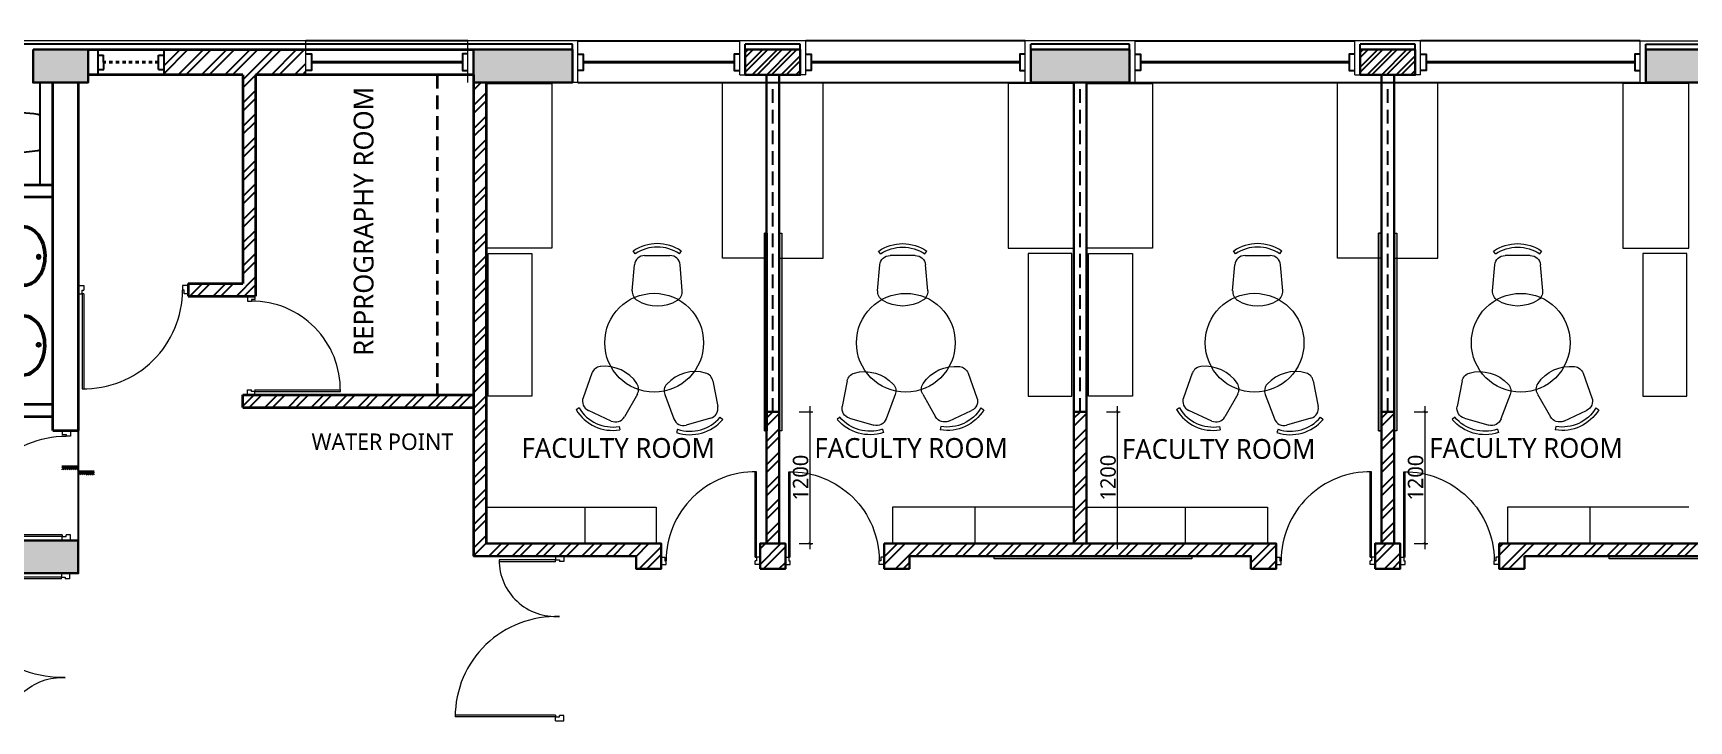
# Model space of a CAD drawing. Header units: millimetres. Extents: x 897770 to 1185420, y -692043 to -233237.
# Drawn here: x 906883 to 921961, y -508995 to -502731 of the extents above; entities that cross this region are included whole.
import ezdxf

# ---------------------------------------------------------------- set-up
doc = ezdxf.new("R2010")
doc.units = ezdxf.units.MM
doc.header["$MEASUREMENT"] = 0
doc.header["$PDMODE"] = 67
doc.linetypes.add('Dash', pattern=[6, 3, -3])
doc.linetypes.add('HIDDEN', pattern=[0.375, 0.25, -0.125])
doc.layers.get('Defpoints').update_dxf_attribs({"color": 6})
for name, color, linetype in [('A-Anno Tags', 6, 'Continuous'), ('A-Sanitory', 8, 'Continuous'), ('A-Wall Patt', 8, 'Continuous'), ('A-Window', 4, 'Continuous'), ('S-Conc Patt', 9, 'Continuous')]:
    doc.layers.add(name, color=color, linetype=linetype)
for name, color, linetype, lineweight in [('A-Detail Lines', 8, 'Continuous', 25), ('A-Door', 4, 'Continuous', 9), ('A-Wall Sec', 1, 'Continuous', 30), ('A-WIN', 5, 'Continuous', 25), ('Dim', 254, 'Continuous', 13), ('DW Tags', 7, 'Continuous', 13), ('ele l', 6, 'Continuous', 15), ('frntr', 32, 'Continuous', 13), ('I-Furniture', 34, 'Continuous', 13), ('S-Concrete', 40, 'Continuous', 30), ('ST CLADDING PLAN', 6, 'Continuous', 9), ('text', 7, 'Continuous', 5)]:
    doc.layers.add(name, color=color, linetype=linetype, lineweight=lineweight)
doc.styles.get("Standard").update_dxf_attribs({"font": 'trebuc.ttf'})
doc.dimstyles.new('IIITD_WD_M @ 50', dxfattribs={"dimscale": 50, "dimtxt": 2, "dimasz": 0.5, "dimexe": 0.5, "dimexo": 0.25, "dimgap": 0.3, "dimtad": 1, "dimdec": 0, "dimrnd": 1, "dimzin": 0, "dimdsep": 46, "dimtxsty": 'Standard', "dimblk": 'ARCHTICK', "dimcen": 0.2, "dimdle": 1, "dimclrd": 8, "dimclre": 9, "dimadec": 0, "dimazin": 0, "dimtfac": 1, "dimtdec": 0, "dimtofl": 0, "dimtmove": 0, "dimatfit": 0, "dimfxl": 1, "dimtolj": 1, "dimtzin": 0, "dimlwd": -1, "dimlwe": -1, "dimarcsym": 0})

# ---------------------------------------------------------------- blocks, each defined once
blk = doc.blocks.new('ERGEWGRWR')
at = {"layer": 'A-Wall Patt'}
h = blk.add_hatch(dxfattribs=at)
h.set_pattern_fill('ANSI32', color=256, scale=250, style=0)
h.set_pattern_definition([(45, (5600, 500), (-66.291261, 66.291261), []), (45, (5644.19, 500), (-66.291261, 66.291261), [])])
h.paths.add_polyline_path([(918968, -353681), (918968, -353911), (919468, -353911), (919468, -353681)])
at = {"layer": 'A-Detail Lines'}
for p, q in [((919468, -353631, 0), (918968, -353631, 0)), ((918968, -353681, 0), (918968, -353631, 0)), ((919468, -353681, 0), (919468, -353631, 0))]:
    blk.add_line(p, q, dxfattribs=at)
at = {"layer": 'A-Wall Sec', "elevation": 0}
blk.add_lwpolyline([(918968, -353911), (918968, -353681), (919468, -353681), (919468, -353911)], close=True, dxfattribs=at)
blk.add_lwpolyline([(918968, -353911), (918968, -353681), (919468, -353681), (919468, -353911)], close=True, dxfattribs=at)
at = {"layer": 'A-WIN', "color": 2, "lineweight": 40}
blk.add_line((921468, -353796), (919568, -353796, 0), dxfattribs=at)
at = {"layer": 'A-WIN', "color": 2, "lineweight": 40, "elevation": 0}
blk.add_lwpolyline([(916968, -353796), (918868, -353796)], dxfattribs=at)
blk.add_lwpolyline([(916968, -353796), (918868, -353796)], dxfattribs=at)
at = {"layer": 'A-Window'}
for p, q in [((921518, -353601, 0), (919518, -353601, 0)), ((916918, -353981, 0), (921518, -353981))]:
    blk.add_line(p, q, dxfattribs=at)
at = {"layer": 'A-Window', "elevation": 0}
for points in [[(916918, -353601), (918918, -353601)], [(916918, -353721), (916968, -353721), (916968, -353871), (916918, -353871)], [(918918, -353721), (918868, -353721), (918868, -353871), (918918, -353871)], [(919518, -353721), (919568, -353721), (919568, -353871), (919518, -353871)], [(921518, -353721), (921468, -353721), (921468, -353871), (921518, -353871)]]:
    blk.add_lwpolyline(points, dxfattribs=at)
at = {"layer": 'ST CLADDING PLAN'}
for p, q in [((916918, -353981), (916918, -353601)), ((918918, -353911, 0), (918918, -353601, 0)), ((919518, -353601, 0), (918918, -353601, 0)), ((919518, -353911, 0), (919518, -353601, 0)), ((921518, -353981, 0), (921518, -353601, 0)), ((916918, -353981, 0), (916868, -353981)), ((918918, -353911, 0), (918968, -353911, 0)), ((919518, -353911, 0), (919468, -353911, 0)), ((921518, -353981), (921568, -353981))]:
    blk.add_line(p, q, dxfattribs=at)
blk = doc.blocks.new('ERGWERGWRWRG')
at = {"layer": 'A-Wall Patt'}
h = blk.add_hatch(dxfattribs=at)
h.set_pattern_fill('ANSI32', color=256, scale=250, style=0)
h.set_pattern_definition([(45, (2e-08, 500), (-66.291261, 66.291261), []), (45, (44.19, 500), (-66.291261, 66.291261), [])])
h.paths.add_polyline_path([(913368, -353681), (913368, -353911), (913868, -353911), (913868, -353681)])
at = {"layer": 'A-Detail Lines'}
for p, q in [((913868, -353631, 0), (913368, -353631, 0)), ((913368, -353681, 0), (913368, -353631, 0)), ((913868, -353681, 0), (913868, -353631, 0))]:
    blk.add_line(p, q, dxfattribs=at)
at = {"layer": 'A-Wall Sec', "elevation": 0}
blk.add_lwpolyline([(913368, -353911), (913368, -353681), (913868, -353681), (913868, -353911)], close=True, dxfattribs=at)
blk.add_lwpolyline([(913368, -353911), (913368, -353681), (913868, -353681), (913868, -353911)], close=True, dxfattribs=at)
at = {"layer": 'A-WIN', "color": 2, "lineweight": 40}
blk.add_line((915868, -353796), (913968, -353796, 0), dxfattribs=at)
at = {"layer": 'A-WIN', "color": 2, "lineweight": 40, "elevation": 0}
blk.add_lwpolyline([(911893, -353796), (913268, -353796)], dxfattribs=at)
blk.add_lwpolyline([(911893, -353796), (913268, -353796)], dxfattribs=at)
at = {"layer": 'A-Window'}
for p, q in [((915918, -353601, 0), (913918, -353601, 0)), ((911843, -353981, 0), (915918, -353981))]:
    blk.add_line(p, q, dxfattribs=at)
at = {"layer": 'A-Window', "elevation": 0}
for points in [[(911843, -353601), (913318, -353601)], [(911843, -353721), (911893, -353721), (911893, -353871), (911843, -353871)], [(913318, -353721), (913268, -353721), (913268, -353871), (913318, -353871)], [(913918, -353721), (913968, -353721), (913968, -353871), (913918, -353871)], [(915918, -353721), (915868, -353721), (915868, -353871), (915918, -353871)]]:
    blk.add_lwpolyline(points, dxfattribs=at)
at = {"layer": 'ST CLADDING PLAN'}
for p, q in [((911843, -353981), (911843, -353601)), ((913318, -353911, 0), (913318, -353601, 0)), ((913918, -353601, 0), (913318, -353601, 0)), ((913918, -353911, 0), (913918, -353601, 0)), ((915918, -353981, 0), (915918, -353601, 0)), ((911843, -353981, 0), (911793, -353981)), ((913318, -353911, 0), (913368, -353911, 0)), ((913918, -353911, 0), (913868, -353911, 0)), ((915918, -353981), (915968, -353981))]:
    blk.add_line(p, q, dxfattribs=at)
blk = doc.blocks.new('block lft')
at = {"layer": 'S-Conc Patt'}
for points in [[(805830, -274226), (805830, -274526), (806330, -274526), (806330, -274226)], [(810740, -274526), (810740, -274226), (809840, -274226), (809840, -274526)], [(815815, -274526), (815815, -274226), (814915, -274226), (814915, -274526)], [(821415, -274526), (821415, -274226), (820515, -274226), (820515, -274526)], [(805340, -278696), (805340, -278996), (806240, -278996), (806240, -278696)]]:
    blk.add_hatch(color=256, dxfattribs=at).paths.add_polyline_path(points)
at = {"layer": 'S-Concrete', "elevation": 0}
for points in [[(805830, -274226), (805830, -274526), (806330, -274526), (806330, -274226)], [(805340, -278696), (805340, -278996), (806240, -278996), (806240, -278696)]]:
    blk.add_lwpolyline(points, close=True, dxfattribs=at)
at = {"layer": 'S-Concrete'}
for points in [[(809840, -274226), (809840, -274526), (810740, -274526), (810740, -274226)], [(814915, -274226), (814915, -274526), (815815, -274526), (815815, -274226)], [(820515, -274226), (820515, -274526), (821415, -274526), (821415, -274226)]]:
    blk.add_lwpolyline(points, close=True, dxfattribs=at)
blk = doc.blocks.new('t4ww4tw3')
at = {"color": 6}
blk.add_blockref('block lft', (-48947, -228655), dxfattribs=at)
blk = doc.blocks.new('ABL_Door_S - 1000 x 2100-11-3 Second Floor Lvl')
at = {"layer": 'A-Door'}
blk.add_arc((-450, -2.5), 900, 269.04503, 0, dxfattribs=at)
at = {"layer": 'ele l'}
for p, q in [((-500, 37.5), (-450, 37.5)), ((-500, -37.5), (-500, 37.5)), ((-450, 37.5), (-450, -2.5)), ((450, 37.5), (450, -2.5)), ((500, 37.5), (450, 37.5)), ((500, -37.5), (500, 37.5)), ((-500, -37.5), (-465, -37.5)), ((-465, -2.5), (-450, -2.5)), ((-465, -37.5), (-465, -2.5)), ((-465, -37.5), (-465, -902.4)), ((-450, -37.5), (-465, -37.5)), ((-450, -37.5), (-450, -902.5)), ((465, -2.5), (450, -2.5)), ((465, -37.5), (465, -2.5)), ((500, -37.5), (465, -37.5))]:
    blk.add_line(p, q, dxfattribs=at)
blk = doc.blocks.new('ERGTERGER')
at = {"layer": 'A-Window'}
for p, q in [((958058, -359462, 0), (958117, -359240, 0)), ((958104, -359288, 0), (958152, -359301, 0)), ((958119, -359427, 0), (958152, -359301, 0)), ((958070, -359414, 0), (958119, -359427, 0)), ((958602, -359556, 0), (958635, -359430, 0)), ((958635, -359430, 0), (958684, -359443, 0)), ((958637, -359617, 0), (958697, -359395, 0)), ((958602, -359556, 0), (958650, -359569, 0))]:
    blk.add_line(p, q, dxfattribs=at)
at = {"layer": 'A-Window', "color": 2, "linetype": 'Dash', "lineweight": 40, "ltscale": 10}
blk.add_line((958619, -359493, 0), (958136, -359364, 0), dxfattribs=at)
blk = doc.blocks.new('basin2')
for points in [[(278, -206, 0.12976), (261, -133, 0.106426), (201, -63, 0.084431), (116, -18, 0.073534), (7, 0, 0.073534), (-102, -14, 0.084431), (-188, -55, 0.106426), (-251, -122, 0.12976), (-272, -195, 0.12976), (-254, -269, 0.106426), (-194, -339, 0.084431), (-109, -383, 0.073534), (-1, -402, 0.073534), (108, -388, 0.084431), (195, -347, 0.106426), (258, -279, 0.12976)], [(263, -201, 0.119977), (247, -140, 0.106426), (192, -75, 0.084431), (111, -33, 0.073534), (7, -15, 0.073534), (-97, -28, 0.084431), (-180, -67, 0.106426), (-238, -130, 0.12976), (-257, -196, 0.009633), (-257, -201, 0.119977), (-240, -262, 0.106426), (-185, -327, 0.084431), (-104, -369, 0.073534), (0, -387, 0.073534), (104, -373, 0.084431), (187, -334, 0.106426), (245, -272, 0.12976), (263, -206, 0.009633)]]:
    blk.add_lwpolyline(points, format="xyb", close=True)
for radius in [17.8, 12.2]:
    blk.add_circle((-4, -64), radius)
blk = doc.blocks.new('wtrtrwtw')
at = {"layer": 'A-Detail Lines'}
h = blk.add_hatch(dxfattribs=at)
h.set_pattern_fill('ANSI31', color=256, scale=100, style=0)
h.set_pattern_definition([(135, (916028.748, -388274.853), (8.838835, 8.838835), [])])
h.paths.add_polyline_path([(907293, -357524), (907439, -357524), (907439, -357554), (907293, -357554)])
h.paths.add_polyline_path([(907146, -357478), (907293, -357478), (907293, -357508), (907146, -357508)])
for p, q in [((907293, -357151, 0), (907293, -358151, 0)), ((907293, -357478, 0), (907144, -357478, 0)), ((907439, -357524, 0), (907293, -357524, 0))]:
    blk.add_line(p, q, dxfattribs=at)
at = {"layer": 'A-Sanitory'}
blk.add_line((906948, -354911, 0), (906948, -353981, 0), dxfattribs=at)
at = {"layer": 'A-Sanitory', "linetype": 'ByBlock', "elevation": 0}
blk.add_lwpolyline([(906633, -354632), (906926, -354600, 0.384412), (906948, -354576), (906947, -354296, 0.383904), (906925, -354271, 0.001434), (906633, -354242, 0.140641), (906387, -354312, 0.259738), (906318, -354438, 0.259738), (906388, -354563, 0.139471)], format="xyb", close=True, dxfattribs=at)
at = {"layer": 'A-Wall Patt'}
for p, q in [((911793, -353631, 0), (903003, -353631, 0)), ((911793, -353681), (911793, -353631, 0)), ((916868, -353631, 0), (915968, -353631, 0)), ((915968, -353681), (915968, -353631, 0)), ((916868, -353681), (916868, -353631, 0)), ((921568, -353631, 0), (922468, -353631, 0)), ((921568, -353681), (921568, -353631, 0))]:
    blk.add_line(p, q, dxfattribs=at)
at = {"layer": 'A-Wall Sec', "lineweight": 35}
for p, q in [((906413, -354911, 0), (907063, -354911, 0)), ((907063, -355026, 0), (906413, -355026, 0)), ((906463, -356911, 0), (907063, -356911, 0)), ((907063, -357026, 0), (906463, -357026, 0))]:
    blk.add_line(p, q, dxfattribs=at)
at = {"layer": 'ST CLADDING PLAN'}
for p, q in [((911843, -353601, 0), (902973, -353601, 0)), ((916918, -353601, 0), (915918, -353601, 0)), ((921518, -353601, 0), (922518, -353601, 0))]:
    blk.add_line(p, q, dxfattribs=at)
at = {"layer": 'A-Door', "xscale": -1, "rotation": 270}
blk.add_blockref('ABL_Door_S - 1000 x 2100-11-3 Second Floor Lvl', (907186, -357651, 0), dxfattribs=at)
at = {"layer": 'A-Sanitory', "xscale": -1, "rotation": 270}
blk.add_blockref('basin2', (906997, -355564, 0), dxfattribs=at)
at = {"layer": 'A-Sanitory', "rotation": 270}
blk.add_blockref('basin2', (906997, -356373, 0), dxfattribs=at)
at = {"layer": 'A-Window', "ltscale": 5, "rotation": 15.00000000182676}
blk.add_blockref('ERGTERGER', (-110973, -254661, 0), dxfattribs=at)
blk = doc.blocks.new('Big Door Garbage')
at = {"layer": 'A-Detail Lines', "lineweight": 18}
for centre, radius, start, end in [((-12515, 128703), 515, 270, 3.8969), ((-11085, 128703), 915, 177.8078, 270)]:
    blk.add_arc(centre, radius, start, end, dxfattribs=at)
at = {"layer": 'ele l', "lineweight": 18}
for p, q in [((-12550, 128778), (-12500, 128778)), ((-12550, 128703), (-12550, 128778)), ((-12500, 128778), (-12500, 128738)), ((-11100, 128778), (-11100, 128738)), ((-11050, 128778), (-11100, 128778)), ((-11050, 128703), (-11050, 128778)), ((-12550, 128703), (-12515, 128703)), ((-12515, 128738), (-12500, 128738)), ((-12515, 128703), (-12515, 128738)), ((-12515, 128703), (-12515, 128188)), ((-12499, 128703), (-12515, 128703)), ((-12499, 128703), (-12499, 128188)), ((-11101, 128703), (-11101, 127788)), ((-11101, 128703), (-11085, 128703)), ((-11085, 128738), (-11100, 128738)), ((-11085, 128703), (-11085, 128738)), ((-11050, 128703), (-11085, 128703)), ((-11085, 128703), (-11085, 127788))]:
    blk.add_line(p, q, dxfattribs=at)
blk = doc.blocks.new('A$C5A220077')
at = {"layer": 'A-WIN', "color": 2, "lineweight": 40, "elevation": 0}
for points in [[(-22, 13812), (-1397, 13812)], [(-22, 13812), (-1397, 13812)], [(-22, 312), (-1397, 312)], [(-22, 312), (-1397, 312)]]:
    blk.add_lwpolyline(points, dxfattribs=at)
at = {"layer": 'A-Window'}
blk.add_line((28, 497, 0), (-3432, 497, 0), dxfattribs=at)
at = {"layer": 'A-Window', "elevation": 0}
for points in [[(28, 14007), (-1447, 14007)], [(-1447, 13887), (-1397, 13887), (-1397, 13737), (-1447, 13737)], [(28, 13887), (-22, 13887), (-22, 13737), (28, 13737)], [(-1447, 237), (-1397, 237), (-1397, 387), (-1447, 387)], [(28, 237), (-22, 237), (-22, 387), (28, 387)], [(28, 117), (-1447, 117)]]:
    blk.add_lwpolyline(points, dxfattribs=at)
at = {"layer": 'ST CLADDING PLAN'}
for p, q in [((-1445, 14007, 0), (-1447, 14007, 0)), ((-1447, 13697, 0), (-1447, 14007, 0)), ((28, 13627, 0), (28, 14007, 0)), ((-1447, 13697, 0), (-1497, 13697, 0)), ((28, 497, 0), (28, 117, 0)), ((28, 497, 0), (78, 497, 0)), ((-1447, 427, 0), (-3432, 427, 0)), ((-1447, 427, 0), (-1497, 427, 0)), ((-1447, 427, 0), (-1497, 427, 0)), ((-1447, 427, 0), (-1447, 117, 0)), ((-1447, 427, 0), (-1447, 117, 0)), ((-1447, 427, 0), (-1447, 117, 0))]:
    blk.add_line(p, q, dxfattribs=at)
blk = doc.blocks.new('A$C036A7D3A')
at = {"layer": 'I-Furniture'}
blk.add_hatch(color=160, dxfattribs=at).paths.add_polyline_path([(-18, -1754), (-18, 46), (7, 46), (7, -1754)])
at = {"layer": 'I-Furniture', "elevation": 0}
blk.add_lwpolyline([(-18, -1754), (-18, 46), (7, 46), (7, -1754)], close=True, dxfattribs=at)
blk = doc.blocks.new('_ArchTick')
at = {"color": 0, "linetype": 'ByBlock', "const_width": 0.15}
blk.add_lwpolyline([(-0.5, -0.5), (0.5, 0.5)], dxfattribs=at)
blk = doc.blocks.new('*D855')
at = {"layer": 'Defpoints', "color": 0, "transparency": 16777216}
for p in [(919275, -506180, 0), (919558, -506180), (919275, -507380, 0)]:
    blk.add_point(p, dxfattribs=at)
at = {"layer": 'Dim', "color": 8, "transparency": 16777216}
blk.add_line((919558, -507430), (919558, -506130), dxfattribs=at)
at = {"layer": 'Dim', "color": 9, "transparency": 16777216}
for p, q in [((919458, -506180), (919583, -506180)), ((919458, -507380), (919583, -507380))]:
    blk.add_line(p, q, dxfattribs=at)
at = {"layer": 'Dim', "color": 8, "transparency": 16777216, "xscale": 25, "yscale": 25, "zscale": 25}
for p, rotation in [((919558, -506180), 90), ((919558, -507380), 270)]:
    blk.add_blockref('_ArchTick', p, dxfattribs=dict(at, rotation=rotation))
at = {"layer": 'Dim', "color": 0, "transparency": 16777216, "insert": (919472, -506780), "char_height": 140, "attachment_point": 5, "rotation": 90}
blk.add_mtext('\\A1;1200', dxfattribs=at)
blk = doc.blocks.new('*D850')
at = {"layer": 'Defpoints', "color": 0, "transparency": 16777216}
for p in [(916476, -506180, 0), (916758, -506180), (916476, -507380, 0)]:
    blk.add_point(p, dxfattribs=at)
at = {"layer": 'Dim', "color": 8, "transparency": 16777216}
blk.add_line((916758, -507430), (916758, -506130), dxfattribs=at)
at = {"layer": 'Dim', "color": 9, "transparency": 16777216}
for p, q in [((916658, -506180), (916783, -506180)), ((916658, -507380), (916783, -507380))]:
    blk.add_line(p, q, dxfattribs=at)
at = {"layer": 'Dim', "color": 8, "transparency": 16777216, "xscale": 25, "yscale": 25, "zscale": 25}
for p, rotation in [((916758, -506180), 90), ((916758, -507380), 270)]:
    blk.add_blockref('_ArchTick', p, dxfattribs=dict(at, rotation=rotation))
at = {"layer": 'Dim', "color": 0, "transparency": 16777216, "insert": (916672, -506780), "char_height": 140, "attachment_point": 5, "rotation": 90}
blk.add_mtext('\\A1;1200', dxfattribs=at)
blk = doc.blocks.new('*D851')
at = {"layer": 'Defpoints', "color": 0, "transparency": 16777216}
for p in [(913675, -506180, 0), (913958, -506180), (913675, -507380, 0)]:
    blk.add_point(p, dxfattribs=at)
at = {"layer": 'Dim', "color": 8, "transparency": 16777216}
blk.add_line((913958, -507430), (913958, -506130), dxfattribs=at)
at = {"layer": 'Dim', "color": 9, "transparency": 16777216}
for p, q in [((913858, -506180), (913983, -506180)), ((913858, -507380), (913983, -507380))]:
    blk.add_line(p, q, dxfattribs=at)
at = {"layer": 'Dim', "color": 8, "transparency": 16777216, "xscale": 25, "yscale": 25, "zscale": 25}
for p, rotation in [((913958, -506180), 90), ((913958, -507380), 270)]:
    blk.add_blockref('_ArchTick', p, dxfattribs=dict(at, rotation=rotation))
at = {"layer": 'Dim', "color": 0, "transparency": 16777216, "insert": (913872, -506780), "char_height": 140, "attachment_point": 5, "rotation": 90}
blk.add_mtext('\\A1;1200', dxfattribs=at)
blk = doc.blocks.new('chair1')
at = {"layer": 'frntr'}
for p, q in [((-320, 228), (-84, 207)), ((16, 201), (42, 219)), ((1, 115), (1, -115)), ((-320, -228), (-84, -207)), ((16, -201), (42, -219))]:
    blk.add_line(p, q, dxfattribs=at)
for centre, radius, start, end in [((-108, 0), 351, 148.407, 211.593), ((-328, 135), 92.9, 85.0303, 148.407), ((-92, 115), 92.9, 0, 85.0303), ((-278, 0), 356, 325.6197, 34.3803), ((-278, 0), 387, 325.6197, 34.3803), ((-92, -115), 92.9, 274.9697, 0), ((-328, -135), 92.9, 211.593, 274.9697)]:
    blk.add_arc(centre, radius, start, end, dxfattribs=at)

msp = doc.modelspace()

# ---------------------------------------------------------------- hatches: boundary and pattern name
at = {"layer": 'A-Wall Patt'}
h = msp.add_hatch(dxfattribs=at)
h.set_pattern_fill('ANSI32', color=256, scale=400, style=0)
h.paths.add_polyline_path([(908908.1, -503111.1), (909367.5, -503111.1), (909367.5, -502881.1), (908716.5, -502881.1), (908075, -502881.1), (908075, -503110.9), (908221.1, -503110.9), (908221.1, -503111.1), (908716.5, -503111.1), (908793.1, -503111.1), (908793.1, -505011.1), (908293.1, -505011.1), (908293.1, -505126.1), (908908.1, -505126.1)])
h = msp.add_hatch(dxfattribs=at)
h.set_pattern_fill('ANSI32', color=256, scale=400, style=0)
h.paths.add_polyline_path([(912602.8, -507379.9), (911008.1, -507379.9), (911008.1, -503181.1), (910893.1, -503181.1), (910893.1, -507494.9), (912372.8, -507494.9), (912372.8, -507609.9), (912602.8, -507609.9)])
h = msp.add_hatch(dxfattribs=at)
h.set_pattern_fill('ANSI32', color=256, scale=400, style=0)
h.paths.add_polyline_path([(910893.1, -506026.1), (908793.1, -506026.1), (908793.1, -506141.1), (910893.1, -506141.1)])
h = msp.add_hatch(dxfattribs=at)
h.set_pattern_fill('ANSI32', color=256, scale=400, style=0)
h.set_pattern_definition([(45, (-10876.32, -71122.09), (-106.066017, 106.066017), []), (45, (-10805.6, -71122.09), (-106.066017, 106.066017), [])])
h.paths.add_polyline_path([(913560.7, -507380), (913675.8, -507380), (913675.8, -506179.9), (913560.7, -506179.9)])
h = msp.add_hatch(dxfattribs=at)
h.set_pattern_fill('ANSI32', color=256, scale=400, style=0)
h.set_pattern_definition([(45, (-8076.1, -71122.09), (-106.066017, 106.066017), []), (45, (-8005.39, -71122.09), (-106.066017, 106.066017), [])])
h.paths.add_polyline_path([(916360.9, -507380), (916476, -507380), (916476, -506179.9), (916360.9, -506179.9)])
h = msp.add_hatch(dxfattribs=at)
h.set_pattern_fill('ANSI32', color=256, scale=400, style=0)
h.set_pattern_definition([(45, (-5276.32, -71122.09), (-106.066017, 106.066017), []), (45, (-5205.6, -71122.09), (-106.066017, 106.066017), [])])
h.paths.add_polyline_path([(919160.7, -507380), (919275.8, -507380), (919275.8, -506179.9), (919160.7, -506179.9)])
h = msp.add_hatch(dxfattribs=at)
h.set_pattern_fill('ANSI32', color=256, scale=400, style=0)
h.paths.add_polyline_path([(913732.8, -507379.9), (913502.8, -507379.9), (913502.8, -507609.9), (913732.8, -507609.9)])
h = msp.add_hatch(dxfattribs=at)
h.set_pattern_fill('ANSI32', color=256, scale=400, style=0)
h.paths.add_polyline_path([(918202.8, -507379.9), (914632.8, -507379.9), (914632.8, -507609.9), (914862.8, -507609.9), (914862.8, -507494.9), (917972.8, -507494.9), (917972.8, -507610), (918202.8, -507610)])
h = msp.add_hatch(dxfattribs=at)
h.set_pattern_fill('ANSI32', color=256, scale=400, style=0)
h.paths.add_polyline_path([(919332.8, -507380), (919102.8, -507380), (919102.8, -507609.9), (919332.8, -507609.9)])
h = msp.add_hatch(dxfattribs=at)
h.set_pattern_fill('ANSI32', color=256, scale=400, style=0)
h.paths.add_polyline_path([(923802.8, -507379.9), (920232.8, -507379.9), (920232.8, -507609.9), (920462.8, -507609.9), (920462.8, -507494.9), (923572.8, -507494.9), (923572.8, -507609.9), (923802.8, -507609.9), (923802.8, -507572.4), (923802.8, -507572.4), (923802.8, -507504.9), (923802.8, -507504.9)])

# ---------------------------------------------------------------- linework, layer by layer
at = {"layer": 'A-Wall Sec', "lineweight": 35}
for p, q in [((907382.5, -502881.1, 0), (908716.5, -502881.1, 0)), ((908716.5, -502881.1, 0), (910892.5, -502881.1, 0)), ((908716.5, -503111.1, 0), (907382.5, -503111.1, 0)), ((908792.5, -503111.1, 0), (908716.5, -503111.1, 0)), ((908793.1, -503111.1, 0), (908793.1, -505011.1, 0)), ((910892.5, -503111.1, 0), (908907.5, -503111.1, 0)), ((908908.1, -503111.1, 0), (908908.1, -505126.1, 0)), ((910893.1, -503111.1, 0), (910893.1, -507494.9, 0)), ((907063.1, -506111.1, 0), (907063.1, -503181.1, 0)), ((907293.1, -503181.1, 0), (907293.1, -506351.1, 0)), ((911008.1, -503181.1, 0), (911008.1, -507379.9, 0)), ((911008.1, -503181.1, 0), (911008.1, -507379.9, 0)), ((908293.1, -505011.1, 0), (908293.1, -505126.1, 0)), ((908293.1, -505011.1, 0), (908793.1, -505011.1, 0)), ((908293.1, -505126.1, 0), (908908.1, -505126.1, 0)), ((907063.1, -506351.1, 0), (907063.1, -506111.1, 0)), ((908793.1, -506026.1, 0), (910893.1, -506026.1, 0)), ((908793.1, -506141.1, 0), (908793.1, -506026.1, 0)), ((908793.1, -506141.1, 0), (910893.1, -506141.1, 0)), ((910893.1, -506141.1, 0), (910893.1, -507494.9, 0)), ((907063.1, -506351.1, 0), (907293.1, -506351.1, 0))]:
    msp.add_line(p, q, dxfattribs=at)
at = {"layer": 'A-Wall Sec'}
for p, q in [((913560.6, -503111.1, 0), (913560.3, -507379.9, 0)), ((913675.6, -503111.1, 0), (913675.3, -507379.9, 0)), ((919160.3, -507380, 0), (919160.6, -503111.1, 0)), ((919275.3, -507380, 0), (919275.6, -503111.1, 0)), ((916360.6, -503181.1, 0), (916360.6, -507380.3, 0)), ((916475.6, -503181.1, 0), (916475.6, -507379.9, 0)), ((913675.4, -506179.9, 0), (913560.4, -506179.9, 0)), ((916475.6, -506179.9, 0), (916360.6, -506179.9, 0)), ((919275.4, -506179.9, 0), (919160.4, -506179.9, 0)), ((914632.8, -507494.9, 0), (914632.8, -507494.9, 0)), ((920232.8, -507494.9, 0), (920232.8, -507494.9, 0))]:
    msp.add_line(p, q, dxfattribs=at)
at = {"layer": 'A-Wall Sec', "elevation": 0}
for points in [[(910893.1, -507494.9), (912372.8, -507494.9), (912372.8, -507609.9), (912602.8, -507609.9), (912602.8, -507379.9), (911008.1, -507379.9)], [(914632.8, -507379.9), (914632.8, -507609.9), (914862.8, -507609.9), (914862.8, -507494.9)], [(914632.8, -507379.9), (918202.8, -507379.9), (918202.8, -507610), (917972.8, -507610), (917972.8, -507494.9), (914862.8, -507494.9)], [(920232.8, -507379.9), (920232.8, -507609.9), (920462.8, -507609.9), (920462.8, -507494.9)], [(920232.8, -507379.9), (923802.8, -507379.9), (923802.8, -507609.9), (923572.8, -507609.9), (923572.8, -507494.9), (920462.8, -507494.9)]]:
    msp.add_lwpolyline(points, dxfattribs=at)
for points in [[(913502.8, -507609.9), (913732.8, -507609.9), (913732.8, -507379.9), (913502.8, -507379.9)], [(919102.8, -507609.9), (919332.8, -507609.9), (919332.8, -507380), (919102.8, -507380)]]:
    msp.add_lwpolyline(points, close=True, dxfattribs=at)
at = {"layer": 'A-Window', "linetype": 'HIDDEN', "ltscale": 500}
for p, q in [((913617.8, -506179.9, 0), (913617.8, -503181.1, 0)), ((916417.8, -506179.9, 0), (916417.8, -503181.1, 0)), ((919217.8, -506179.9, 0), (919217.8, -503181.1, 0))]:
    msp.add_line(p, q, dxfattribs=at)
at = {"layer": 'frntr', "linetype": 'HIDDEN', "lineweight": 35, "ltscale": 500}
msp.add_line((910563.1, -503111.1, 0), (910563.1, -506026.1, 0), dxfattribs=at)
at = {"layer": 'frntr', "elevation": 0}
for points in [[(911007.3, -504690.1), (911007.1, -503190.1), (911607.1, -503190.1), (911607.3, -504690.1)], [(913560.6, -503180.4), (913560.8, -504780.4), (913160.8, -504780.5), (913160.6, -503180.5)], [(913675.6, -503181.1), (913675.6, -504781.1), (914075.6, -504781.1), (914075.6, -503181.1)], [(916360.5, -504690.2), (916360.5, -503190.2), (915760.5, -503190.2), (915760.5, -504690.2)], [(916474.8, -504690.1), (916474.6, -503190.1), (917074.6, -503190.1), (917074.8, -504690.1)], [(919159.5, -503180.7), (919159.7, -504780.7), (918759.7, -504780.8), (918759.5, -503180.8)], [(919275.6, -503181.1), (919275.6, -504781.1), (919675.6, -504781.1), (919675.6, -503181.1)], [(921960.5, -504690.2), (921960.5, -503190.2), (921360.5, -503190.2), (921360.5, -504690.2)], [(911025.4, -506038.4), (911025.2, -504738.4), (911425.2, -504738.4), (911425.4, -506038.4)], [(916342.6, -506038.4), (916342.6, -504738.4), (915942.6, -504738.4), (915942.6, -506038.4)], [(916492.8, -506038.4), (916492.7, -504738.4), (916892.7, -504738.4), (916892.8, -506038.4)], [(921942.6, -506038.4), (921942.6, -504738.4), (921542.6, -504738.4), (921542.6, -506038.4)]]:
    msp.add_lwpolyline(points, close=True, dxfattribs=at)
at = {"layer": 'frntr'}
for centre in [(912538.1, -505551.2, 0), (914829.8, -505551.4, 0), (918005.6, -505551.2, 0), (920429.8, -505551.4, 0)]:
    msp.add_circle(centre, 450, dxfattribs=at)
at = {"layer": 'I-Furniture'}
for p, q in [((911007, -507050.3, 0), (912557, -507050.3, 0)), ((911907, -507050.3, 0), (911907, -507379.9, 0)), ((912557, -507050.3, 0), (912556.9, -507380, 0)), ((914709.5, -507050, 0), (914709.4, -507379.6, 0)), ((916359.5, -507049.9, 0), (914709.5, -507049.9, 0)), ((915459.5, -507049.9, 0), (915459.5, -507379.9, 0)), ((916474.5, -507049.9, 0), (918124.5, -507049.9, 0)), ((917374.5, -507049.9, 0), (917374.5, -507379.9, 0)), ((918124.5, -507049.9, 0), (918124.5, -507379.6, 0)), ((920309.5, -507049.9, 0), (920309.4, -507379.6, 0)), ((921959.5, -507049.9, 0), (920309.5, -507049.9, 0)), ((921059.5, -507049.9, 0), (921059.5, -507379.9, 0))]:
    msp.add_line(p, q, dxfattribs=at)
at = {"layer": 'I-Furniture', "elevation": 0}
for points in [[(913542, -504553.1), (913542, -506352.9), (913567, -506352.9), (913567, -504553.1)], [(919134.8, -504553.1), (919134.8, -506352.9), (919159.8, -506352.9), (919159.8, -504553.1)]]:
    msp.add_lwpolyline(points, close=True, dxfattribs=at)

# ---------------------------------------------------------------- block references
at = {"layer": 'A-Detail Lines', "rotation": 270}
msp.add_blockref('Big Door Garbage', (782937.8, -520044.9, 0), dxfattribs=at)
at = {"layer": 'A-Detail Lines', "xscale": -1, "rotation": 270}
msp.add_blockref('Big Door Garbage', (778437.2, -496601.1, 0), dxfattribs=at)
at = {"layer": 'A-Door'}
for name, p in [('ERGWERGWRWRG', (0, -149200.5)), ('ERGEWGRWR', (0, -149200.5)), ('ABL_Door_S - 1000 x 2100-11-3 Second Floor Lvl', (907793.1, -505068.6, 0))]:
    msp.add_blockref(name, p, dxfattribs=at)
for p, xscale, yscale, zscale, rotation in [((908868.2, -505576.1, 0), 0.8999999999068677, 0.8999999999068677, 0.8999999999068677, 90), ((913052.8, -507538.7, 0), 0.9000000001396982, 0.9000000001396982, 0.9000000001396982, 180), ((914182.8, -507538.7, 0), -0.9000000000232828, 0.9000000000232828, 0.9, 180), ((918652.8, -507538.7, 0), 0.9000000001396982, 0.9000000001396982, 0.9000000001396982, 180), ((919782.8, -507538.7, 0), -0.9000000000232828, 0.9000000000232828, 0.9, 180)]:
    msp.add_blockref('ABL_Door_S - 1000 x 2100-11-3 Second Floor Lvl', p, dxfattribs=dict(at, xscale=xscale, yscale=yscale, zscale=zscale, rotation=rotation))
at = {"layer": 'DW Tags'}
msp.add_blockref('A$C5A220077', (910814.5, -516807.7, 0), dxfattribs=at)
at = {"layer": 'ele l'}
msp.add_blockref('wtrtrwtw', (0, -149200.5, 0), dxfattribs=at)
at = {"layer": 'I-Furniture'}
for name, p, rotation in [('chair1', (912566.5, -504757.5, 0), 90.00708303958947), ('chair1', (918034, -504757.5, 0), 90.00708303958947), ('chair1', (912043.5, -506215, 0), 245.1530432249829), ('chair1', (917511, -506215, 0), 245.1530432249652), ('chair1', (912940.6, -506269.1, 0), 285.8035990721564), ('chair1', (918408.1, -506269.1, 0), 285.8035990721377), ('A$C036A7D3A', (915678.9, -507501.5, 0), 90), ('A$C036A7D3A', (921279.2, -507501.5, 0), 90)]:
    msp.add_blockref(name, p, dxfattribs=dict(at, rotation=rotation))
for p in [(913560.5, -504599.4, 0), (913693.2, -504599.4, 0), (919153.3, -504599.4, 0), (919293.2, -504599.8, 0)]:
    msp.add_blockref('A$C036A7D3A', p, dxfattribs=at)
at = {"layer": 'I-Furniture', "xscale": -1}
for p, rotation in [((914801.2, -504757.7, 0), 270), ((920401.2, -504757.7, 0), 270), ((915324.5, -506215.1, 0), 114.854039806389), ((920924.5, -506215.1, 0), 114.854039806389), ((914427.3, -506269.3, 0), 74.20348395951649), ((920027.3, -506269.3, 0), 74.20348395951649)]:
    msp.add_blockref('chair1', p, dxfattribs=dict(at, rotation=rotation))
at = {"layer": 'S-Concrete', "color": 6}
msp.add_blockref('t4ww4tw3', (150000, 0), dxfattribs=at)

# ---------------------------------------------------------------- texts
at = {"layer": 'A-Anno Tags', "insert": (909418, -506377.7, 0), "char_height": 150, "width": 2653.906, "attachment_point": 1}
msp.add_mtext('WATER POINT', dxfattribs=at)
at = {"layer": 'text', "insert": (909893.4, -504445.5), "char_height": 180, "attachment_point": 5, "rotation": 90}
msp.add_mtext('REPROGRAPHY ROOM ', dxfattribs=at)
at = {"layer": 'text', "char_height": 180, "attachment_point": 5}
for insert in [(912210.5, -506510.8, 0), (914878, -506510.8, 0), (917678, -506519.9, 0), (920478, -506510.8, 0)]:
    msp.add_mtext('FACULTY ROOM ', dxfattribs=dict(at, insert=insert))

# ---------------------------------------------------------------- dimensions: what is measured, and where the dimension line sits
at = {"layer": 'Dim'}
for p1, p2, picture, middle in [((913675.3, -507380, 0), (913675.3, -506179.9, 0), '*D851', (913871.7, -506780)), ((916475.5, -507380, 0), (916475.5, -506179.9, 0), '*D850', (916671.9, -506780)), ((919275.3, -507380, 0), (919275.3, -506179.9, 0), '*D855', (919471.7, -506780))]:
    dim = msp.add_aligned_dim(p1=p1, p2=p2, distance=-282.6, dimstyle='IIITD_WD_M @ 50', override={"dimtxt": 2.8, "dimfxl": 2, "dimfxlon": 1, "dimarcsym": 1}, dxfattribs=at)
    dim.commit()
    dim.dimension.update_dxf_attribs({"geometry": picture, "text_midpoint": middle})

doc.saveas('drawing.dxf')
